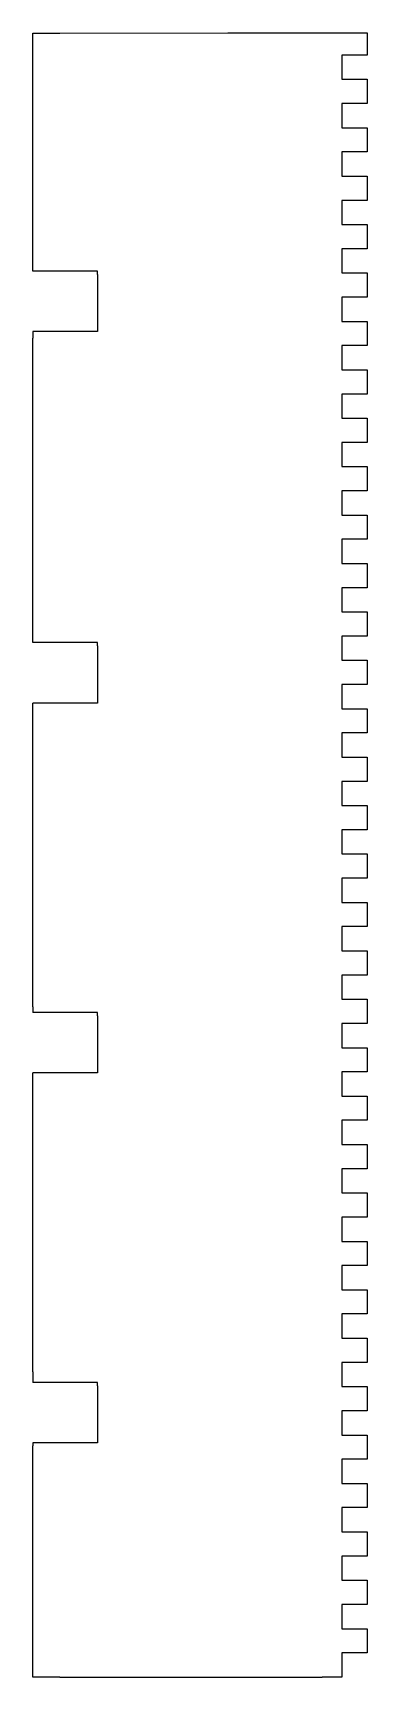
# Model space of a CAD drawing. Header units: inches. Extents: x 216 to 315, y 687 to 1176.
import ezdxf

# ---------------------------------------------------------------- set-up
doc = ezdxf.new("R2010")
doc.units = ezdxf.units.IN
doc.header["$MEASUREMENT"] = 0
doc.layers.add('SIDE_outsideCutPath', color=7, linetype='Continuous')

msp = doc.modelspace()

# ---------------------------------------------------------------- linework, layer by layer
for p, q in [((223.89, 1175.51), (273.78, 1175.54)), ((273.78, 1175.54), (315.23, 1175.54)), ((315.23, 1175.54), (315.23, 1168.94)), ((315.23, 1168.94), (307.73, 1168.94)), ((307.73, 1168.94), (307.73, 1161.74)), ((307.73, 1161.74), (315.23, 1161.74)), ((315.23, 1161.74), (315.23, 1154.54)), ((315.23, 1154.54), (307.73, 1154.54)), ((307.73, 1154.54), (307.73, 1147.34)), ((307.73, 1147.34), (315.23, 1147.34)), ((315.23, 1147.34), (315.23, 1140.14)), ((315.23, 1140.14), (307.73, 1140.14)), ((307.73, 1140.14), (307.73, 1132.94)), ((307.73, 1132.94), (315.23, 1132.94)), ((315.23, 1132.94), (315.23, 1125.74)), ((315.23, 1125.74), (307.73, 1125.74)), ((307.73, 1125.74), (307.73, 1118.54)), ((307.73, 1118.54), (315.23, 1118.54)), ((315.23, 1118.54), (315.23, 1111.34)), ((315.23, 1111.34), (307.73, 1111.34)), ((307.73, 1111.34), (307.73, 1104.14)), ((229.06, 1104.64), (215.85, 1104.64)), ((235.07, 1104.64), (229.06, 1104.64)), ((235.07, 1103.64), (235.07, 1104.64)), ((235.07, 1103.64), (235.07, 1103.64)), ((235.07, 1103.64), (235.07, 1087.68)), ((235.07, 1103.64), (235.07, 1103.64)), ((307.73, 1104.14), (315.23, 1104.14)), ((315.23, 1104.14), (315.23, 1096.94)), ((315.23, 1096.94), (307.73, 1096.94)), ((307.73, 1096.94), (307.73, 1089.74)), ((235.07, 1086.68), (215.85, 1086.68)), ((215.85, 1086.68), (215.85, 1084.72)), ((235.07, 1087.68), (235.07, 1087.68)), ((235.07, 1087.68), (235.07, 1086.68)), ((307.73, 1089.74), (315.23, 1089.74)), ((315.23, 1089.74), (315.23, 1082.54)), ((315.23, 1082.54), (307.73, 1082.54)), ((307.73, 1082.54), (307.73, 1075.34)), ((307.73, 1075.34), (315.23, 1075.34)), ((315.23, 1075.34), (315.23, 1068.14)), ((315.23, 1068.14), (307.73, 1068.14)), ((307.73, 1068.14), (307.73, 1060.94)), ((307.73, 1060.94), (315.23, 1060.94)), ((315.23, 1060.94), (315.23, 1053.74)), ((315.23, 1053.74), (307.73, 1053.74)), ((307.73, 1053.74), (307.73, 1046.54)), ((307.73, 1046.54), (315.23, 1046.54)), ((315.23, 1046.54), (315.23, 1039.34)), ((315.23, 1039.34), (307.73, 1039.34)), ((307.73, 1039.34), (307.73, 1032.13)), ((307.73, 1032.13), (315.23, 1032.13)), ((315.23, 1032.13), (315.23, 1024.93)), ((315.23, 1024.93), (307.73, 1024.93)), ((307.73, 1024.93), (307.73, 1017.73)), ((307.73, 1017.73), (315.23, 1017.73)), ((315.23, 1017.73), (315.23, 1010.53)), ((315.23, 1010.53), (307.73, 1010.53)), ((307.73, 1010.53), (307.73, 1003.33)), ((307.73, 1003.33), (315.23, 1003.33)), ((315.23, 1003.33), (315.23, 996.13)), ((229.06, 994.19), (215.85, 994.19)), ((235.07, 994.19), (229.06, 994.19)), ((235.07, 993.19), (235.07, 994.19)), ((235.07, 993.19), (235.07, 993.19)), ((235.07, 993.19), (235.07, 977.22)), ((235.07, 993.19), (235.07, 993.19)), ((315.23, 996.13), (307.73, 996.13)), ((307.73, 996.13), (307.73, 988.93)), ((307.73, 988.93), (315.23, 988.93)), ((315.23, 988.93), (315.23, 981.73)), ((315.23, 981.73), (307.73, 981.73)), ((307.73, 981.73), (307.73, 974.53)), ((235.07, 976.22), (215.85, 976.22)), ((235.07, 977.22), (235.07, 977.22)), ((235.07, 977.22), (235.07, 976.22)), ((307.73, 974.53), (315.23, 974.53)), ((315.23, 974.53), (315.23, 967.33)), ((315.23, 967.33), (307.73, 967.33)), ((307.73, 967.33), (307.73, 960.13)), ((307.73, 960.13), (315.23, 960.13)), ((315.23, 960.13), (315.23, 952.93)), ((315.23, 952.93), (307.73, 952.93)), ((307.73, 952.93), (307.73, 945.73)), ((307.73, 945.73), (315.23, 945.73)), ((315.23, 945.73), (315.23, 938.53)), ((315.23, 938.53), (307.73, 938.53)), ((307.73, 938.53), (307.73, 931.33)), ((307.73, 931.33), (315.23, 931.33)), ((315.23, 931.33), (315.23, 924.13)), ((315.23, 924.13), (307.73, 924.13)), ((307.73, 924.13), (307.73, 916.93)), ((307.73, 916.93), (315.23, 916.93)), ((315.23, 916.93), (315.23, 909.73)), ((315.23, 909.73), (307.73, 909.73)), ((307.73, 909.73), (307.73, 902.53)), ((307.73, 902.53), (315.23, 902.53)), ((315.23, 902.53), (315.23, 895.33)), ((315.23, 895.33), (307.73, 895.33)), ((307.73, 895.33), (307.73, 888.13)), ((215.85, 885.87), (215.85, 884.42)), ((307.73, 888.13), (315.23, 888.13)), ((315.23, 888.13), (315.23, 880.92)), ((215.85, 884.42), (215.85, 884.22)), ((229.06, 884.22), (215.85, 884.22)), ((235.07, 884.22), (229.06, 884.22)), ((235.07, 883.22), (235.07, 884.22)), ((235.07, 883.22), (235.07, 867.26)), ((235.11, 883.42), (235.11, 883.42)), ((235.11, 883.42), (235.11, 883.42)), ((315.23, 880.92), (307.73, 880.92)), ((307.73, 880.92), (307.73, 873.72)), ((307.73, 873.72), (315.23, 873.72)), ((315.23, 873.72), (315.23, 866.52)), ((235.07, 866.26), (215.85, 866.26)), ((235.07, 867.26), (235.07, 866.26)), ((235.11, 867.45), (235.11, 867.45)), ((315.23, 866.52), (307.74, 866.52)), ((307.74, 866.52), (307.74, 859.32)), ((307.74, 859.32), (315.24, 859.32)), ((315.24, 859.32), (315.24, 852.12)), ((315.23, 852.12), (307.74, 852.12)), ((307.74, 852.12), (307.74, 844.92)), ((307.74, 844.92), (315.24, 844.92)), ((315.24, 844.92), (315.24, 837.72)), ((315.24, 837.72), (307.74, 837.72)), ((307.74, 837.72), (307.74, 830.52)), ((307.74, 830.52), (315.24, 830.52)), ((315.24, 830.52), (315.24, 823.32)), ((315.24, 823.32), (307.74, 823.32)), ((307.74, 823.32), (307.74, 816.12)), ((307.74, 816.12), (315.24, 816.12)), ((315.24, 816.12), (315.24, 808.92)), ((315.24, 808.92), (307.74, 808.92)), ((307.74, 808.92), (307.74, 801.72)), ((307.74, 801.72), (315.24, 801.72)), ((315.24, 801.72), (315.24, 794.52)), ((315.24, 794.52), (307.74, 794.52)), ((307.74, 794.52), (307.74, 787.32)), ((307.74, 787.32), (315.24, 787.32)), ((315.24, 787.32), (315.24, 780.12)), ((315.24, 780.12), (307.74, 780.12)), ((307.74, 780.12), (307.74, 772.92)), ((215.85, 777.26), (215.85, 774.17)), ((229.06, 774.17), (215.85, 774.17)), ((235.07, 774.17), (229.06, 774.17)), ((235.07, 773.17), (235.07, 774.17)), ((235.07, 773.17), (235.07, 773.17)), ((235.07, 773.17), (235.07, 757.21)), ((235.07, 773.17), (235.07, 773.17)), ((307.74, 772.92), (315.24, 772.92)), ((315.24, 772.92), (315.24, 765.72)), ((315.24, 765.72), (307.74, 765.72)), ((307.74, 765.72), (307.74, 758.52)), ((307.74, 758.52), (315.24, 758.52)), ((315.24, 758.52), (315.24, 751.32)), ((235.07, 756.21), (215.85, 756.21)), ((215.85, 756.21), (215.85, 755.31)), ((235.07, 757.21), (235.07, 757.21)), ((235.07, 757.21), (235.07, 756.21)), ((315.24, 751.32), (307.74, 751.32)), ((307.74, 751.32), (307.74, 744.12)), ((307.74, 744.12), (315.24, 744.12)), ((315.24, 744.12), (315.24, 736.91)), ((315.24, 736.91), (307.74, 736.91)), ((307.74, 736.91), (307.74, 729.71)), ((307.74, 729.71), (315.24, 729.71)), ((315.24, 729.71), (315.24, 722.51)), ((315.24, 722.51), (307.74, 722.51)), ((307.74, 722.51), (307.74, 715.31)), ((307.74, 715.31), (315.24, 715.31)), ((315.24, 715.31), (315.24, 708.11)), ((315.24, 708.11), (307.74, 708.11)), ((307.74, 708.11), (307.74, 700.91)), ((307.74, 700.91), (315.24, 700.91)), ((315.24, 700.91), (315.24, 693.71)), ((315.24, 693.71), (307.74, 693.71)), ((307.74, 693.71), (307.74, 686.51)), ((223.89, 686.51), (301.89, 686.51))]:
    msp.add_line(p, q)
at = {"layer": 'SIDE_outsideCutPath'}
for p, q in [((215.85, 1104.64), (215.85, 1175.51)), ((215.85, 1175.51), (223.89, 1175.51)), ((215.85, 994.19), (215.85, 1084.72)), ((215.85, 885.87), (215.85, 976.22)), ((215.85, 777.26), (215.85, 866.26)), ((215.85, 686.51), (215.85, 755.31)), ((223.89, 686.51), (215.85, 686.51)), ((307.74, 686.51), (301.89, 686.51))]:
    msp.add_line(p, q, dxfattribs=at)

doc.saveas('drawing.dxf')
